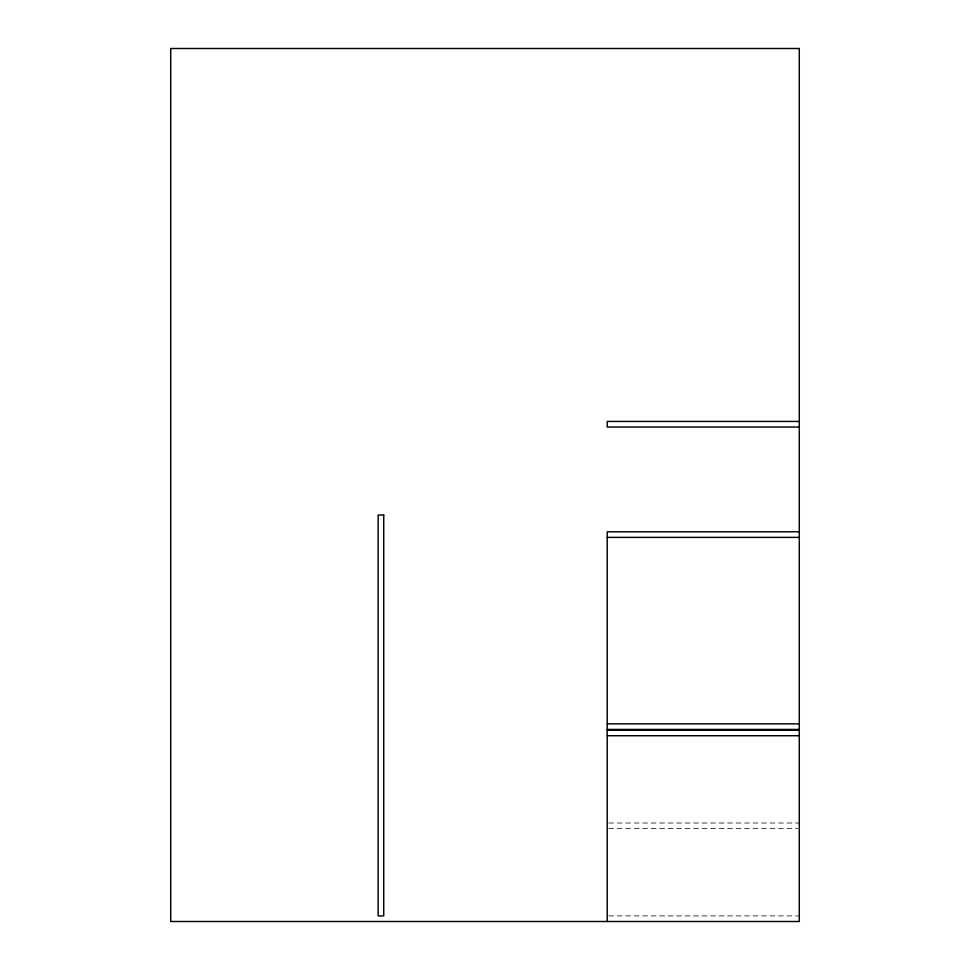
<?xml version="1.0" encoding="UTF-8"?>
<svg xmlns="http://www.w3.org/2000/svg" width="970" height="970" viewBox="0 0 970 970"><rect width="100%" height="100%" fill="white"/><g stroke="black" fill="none" stroke-linecap="round" stroke-linejoin="round"><path stroke-width="0.73" stroke-dasharray="4.85 3.64" d="M608.736 823.021L799.28 823.021M608.736 828.61L797.764 828.61M608.736 915.91L799.28 915.91"/><path stroke-width="1.45" d="M799.28 421.441L607.22 421.441L607.22 427.03L799.28 427.03M799.28 531.79L607.22 531.79L607.22 921.5M607.22 537.38L799.28 537.38M607.22 723.85L799.28 723.85M607.22 729.44L799.28 729.44M607.22 730.143L799.28 730.143M607.22 735.721L799.28 735.721M799.28 48.5L170.72 48.5L170.72 921.5L799.28 921.5L799.28 48.5M383.732 515.034L378.142 515.034L378.142 915.91L383.732 915.91L383.732 515.034"/></g></svg>
